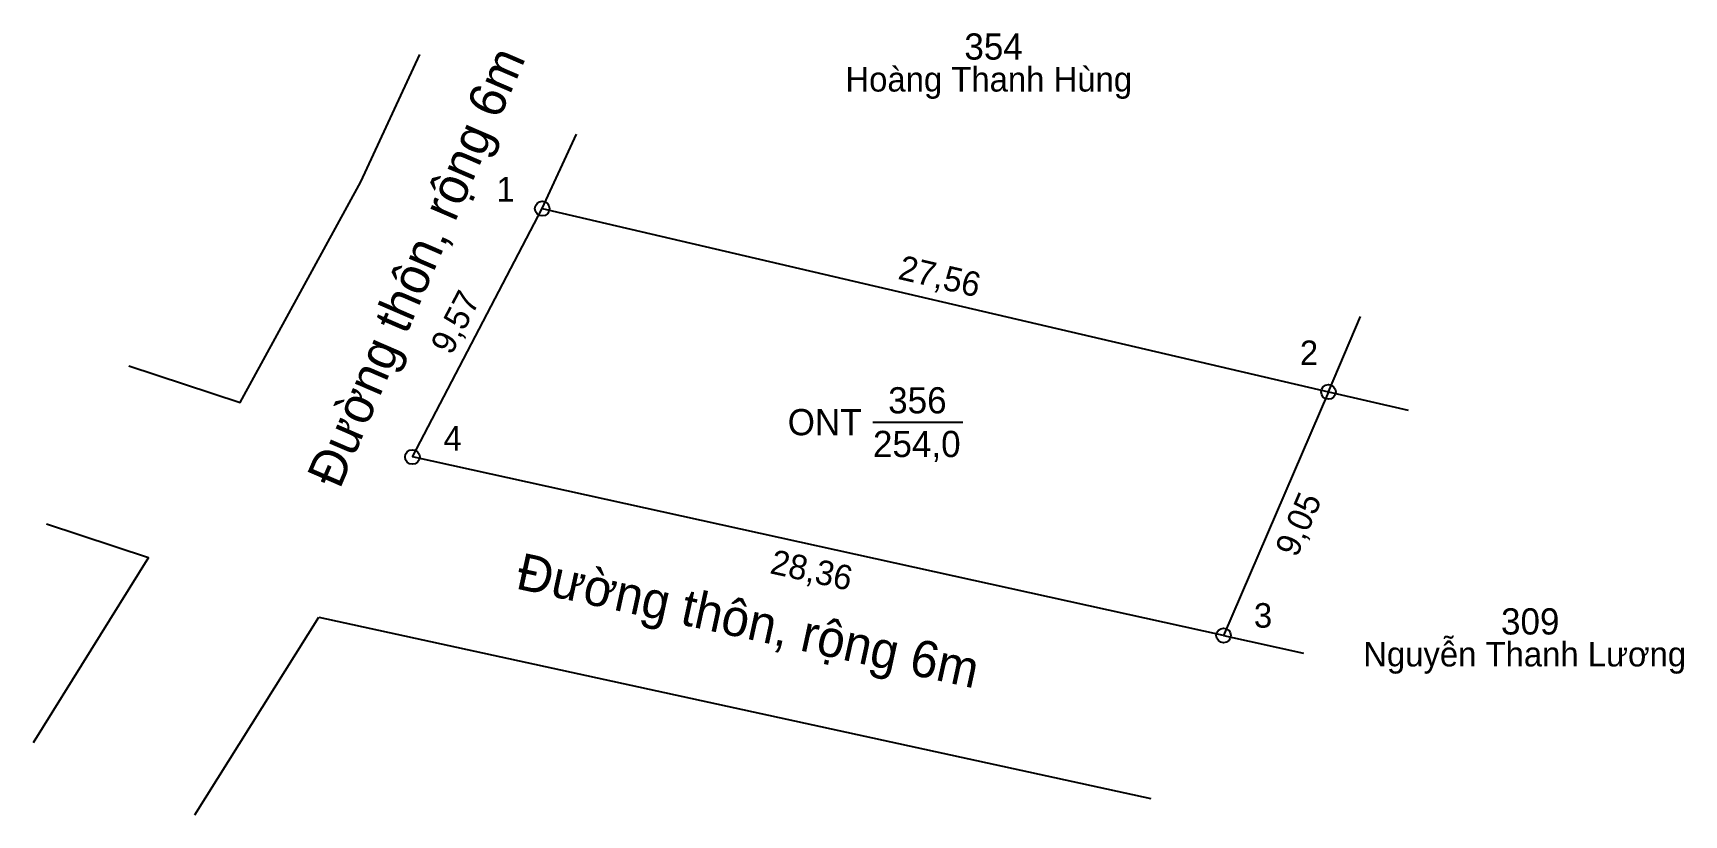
# Model space of a CAD drawing. Extents: x 540580.7 to 540637, y 1835245.3 to 1835272.
import ezdxf

# ---------------------------------------------------------------- set-up
doc = ezdxf.new("R2010")
doc.units = 0
for name, color, linetype in [('CanhThua', 7, 'Continuous'), ('ChieuDaiCanhThua', 7, 'Continuous'), ('Level 1', 7, 'Continuous'), ('Level 10', 7, 'Continuous'), ('Level 23', 7, 'Continuous'), ('MocDinhThua', 7, 'Continuous'), ('NhanDiaChinhThua', 7, 'Continuous'), ('NhanTuCan', 7, 'Continuous'), ('RauThua', 7, 'Continuous'), ('SoHieuDinhThua', 7, 'Continuous'), ('TenChuLanCan', 7, 'Continuous')]:
    doc.layers.add(name, color=color, linetype=linetype)

msp = doc.modelspace()

# ---------------------------------------------------------------- linework, layer by layer
at = {"layer": 'CanhThua'}
for p, q in [((540593.635, 1835257.49), (540598.068, 1835265.967)), ((540598.068, 1835265.967), (540624.91, 1835259.71)), ((540624.91, 1835259.71), (540621.33, 1835251.4)), ((540621.33, 1835251.4), (540593.635, 1835257.49))]:
    msp.add_line(p, q, dxfattribs=at)
at = {"layer": 'Level 10'}
msp.add_line((540586.204, 1835245.271), (540590.437, 1835252.019), dxfattribs=at)
at = {"layer": 'Level 23'}
for p, q in [((540591.88, 1835266.878), (540593.889, 1835271.231)), ((540581.148, 1835255.211), (540584.628, 1835254.062)), ((540584.628, 1835254.062), (540580.683, 1835247.737)), ((540590.437, 1835252.019), (540618.851, 1835245.828))]:
    msp.add_line(p, q, dxfattribs=at)
msp.add_lwpolyline([(540583.959, 1835260.602), (540587.76, 1835259.347), (540591.88, 1835266.878)], dxfattribs=at)
at = {"layer": 'MocDinhThua'}
for centre in [(540598.068, 1835265.967), (540624.91, 1835259.71), (540593.635, 1835257.49), (540621.33, 1835251.4)]:
    msp.add_circle(centre, 0.25, dxfattribs=at)
at = {"layer": 'NhanDiaChinhThua'}
msp.add_line((540609.36, 1835258.68), (540612.426, 1835258.68), dxfattribs=at)
at = {"layer": 'RauThua'}
for p, q in [((540598.068, 1835265.967), (540599.239, 1835268.505)), ((540624.91, 1835259.71), (540626.003, 1835262.282)), ((540624.91, 1835259.71), (540627.635, 1835259.088)), ((540621.33, 1835251.4), (540624.059, 1835250.795))]:
    msp.add_line(p, q, dxfattribs=at)

# ---------------------------------------------------------------- texts
at = {"layer": 'ChieuDaiCanhThua'}
for s, rotation, p in [('27,56', 346.8784, (540610.183, 1835263.573)), ('9,57', 62.3929, (540594.964, 1835260.937)), ('9,05', 66.6933, (540623.833, 1835254.032)), ('28,36', 347.5983, (540605.807, 1835253.526))]:
    msp.add_text(s, height=0.8385, rotation=rotation, dxfattribs=at).set_placement(p)
at = {"layer": 'Level 1'}
for rotation, p in [(66.6631, (540591.155, 1835256.364)), (347.7096, (540597.125, 1835253.008))]:
    msp.add_text('Đường thôn, rộng 6m', height=1.25, rotation=rotation, dxfattribs=at).set_placement(p)
at = {"layer": 'NhanDiaChinhThua'}
for s, p in [('356', (540609.879, 1835258.978)), ('ONT', (540606.449, 1835258.233)), ('254,0', (540609.36, 1835257.488))]:
    msp.add_text(s, height=0.8944, dxfattribs=at).set_placement(p)
at = {"layer": 'NhanTuCan'}
for s, p in [('354', (540612.48, 1835271.054)), ('309', (540630.802, 1835251.431))]:
    msp.add_text(s, height=0.8944, dxfattribs=at).set_placement(p)
at = {"layer": 'SoHieuDinhThua'}
for s, p in [('1', (540596.504, 1835266.21)), ('2', (540623.936, 1835260.628)), ('4', (540594.697, 1835257.705)), ('3', (540622.366, 1835251.664))]:
    msp.add_text(s, height=0.838, dxfattribs=at).set_placement(p)
at = {"layer": 'TenChuLanCan'}
for s, p in [('Hoàng Thanh Hùng', (540608.42, 1835269.964)), ('Nguyễn Thanh Lương', (540626.098, 1835250.341))]:
    msp.add_text(s, height=0.83847, dxfattribs=at).set_placement(p)

doc.saveas('drawing.dxf')
